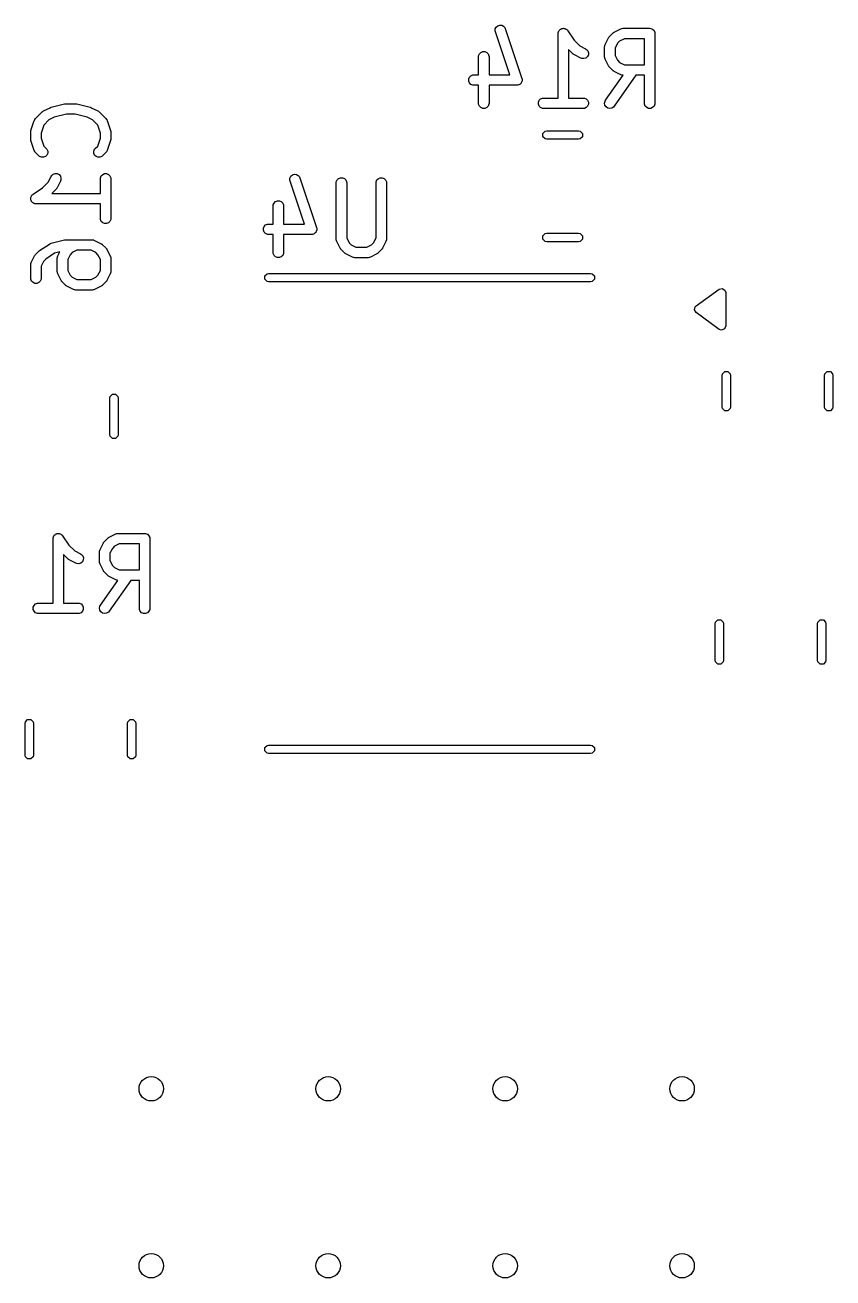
# Model space of a CAD drawing. Header units: inches. Extents: x -2.1 to 1.78, y 0.53 to 2.74.
# Drawn here: x -0.611 to -0.155, y 0.528 to 1.236 of the extents above; entities that cross this region are included whole.
import ezdxf

# ---------------------------------------------------------------- set-up
doc = ezdxf.new("R2010")
doc.units = ezdxf.units.IN
doc.header["$MEASUREMENT"] = 0
doc.layers.add('BLACK', color=250, linetype='CONTINUOUS')

msp = doc.modelspace()

# ---------------------------------------------------------------- linework, layer by layer
at = {"layer": 'BLACK', "linetype": 'CONTINUOUS'}
for p, q in [((-0.34563, 1.23281), (-0.34555, 1.23396)), ((-0.3455, 1.23225), (-0.34563, 1.23281)), ((-0.34555, 1.23396), (-0.34503, 1.23499)), ((-0.33742, 1.20801), (-0.3455, 1.23225)), ((-0.34503, 1.23499), (-0.34416, 1.23575)), ((-0.34416, 1.23575), (-0.34307, 1.23611)), ((-0.34307, 1.23611), (-0.34192, 1.23603)), ((-0.34192, 1.23603), (-0.34089, 1.23551)), ((-0.34089, 1.23551), (-0.34013, 1.23464)), ((-0.34013, 1.23464), (-0.3399, 1.23411)), ((-0.3399, 1.23411), (-0.33052, 1.20599)), ((-0.30998, 1.23188), (-0.30986, 1.23215)), ((-0.30986, 1.23215), (-0.30981, 1.23244)), ((-0.30981, 1.23244), (-0.30965, 1.23268)), ((-0.30965, 1.23268), (-0.30953, 1.23295)), ((-0.30953, 1.23295), (-0.30933, 1.23315)), ((-0.30933, 1.23315), (-0.30916, 1.2334)), ((-0.30916, 1.2334), (-0.30892, 1.23356)), ((-0.30892, 1.23356), (-0.30872, 1.23376)), ((-0.30872, 1.23376), (-0.30845, 1.23387)), ((-0.30845, 1.23387), (-0.30821, 1.23404)), ((-0.30821, 1.23404), (-0.30792, 1.23409)), ((-0.30792, 1.23409), (-0.30766, 1.2342)), ((-0.30766, 1.2342), (-0.30736, 1.2342)), ((-0.30736, 1.2342), (-0.30708, 1.23426)), ((-0.30708, 1.23426), (-0.30679, 1.2342)), ((-0.30679, 1.2342), (-0.3065, 1.2342)), ((-0.3065, 1.2342), (-0.30623, 1.23409)), ((-0.30623, 1.23409), (-0.30595, 1.23403)), ((-0.30595, 1.23403), (-0.30571, 1.23387)), ((-0.30571, 1.23387), (-0.30544, 1.23376)), ((-0.30544, 1.23376), (-0.30523, 1.23355)), ((-0.30523, 1.23355), (-0.30499, 1.23339)), ((-0.30499, 1.23339), (-0.30463, 1.23295)), ((-0.30463, 1.23295), (-0.30462, 1.23295)), ((-0.30462, 1.23295), (-0.30462, 1.23295)), ((-0.30462, 1.23295), (-0.30462, 1.23294)), ((-0.30462, 1.23294), (-0.30103, 1.22756)), ((-0.27865, 1.23192), (-0.2784, 1.23207)), ((-0.2784, 1.23207), (-0.27465, 1.23395)), ((-0.27465, 1.23395), (-0.27411, 1.23415)), ((-0.27411, 1.23415), (-0.27401, 1.23416)), ((-0.27401, 1.23416), (-0.27391, 1.2342)), ((-0.27391, 1.2342), (-0.27333, 1.23426)), ((-0.27333, 1.23426), (-0.25834, 1.23426)), ((-0.25834, 1.23426), (-0.25776, 1.2342)), ((-0.25776, 1.2342), (-0.25669, 1.23376)), ((-0.25669, 1.23376), (-0.25588, 1.23295)), ((-0.25588, 1.23295), (-0.25544, 1.23188)), ((-0.31003, 1.23131), (-0.30998, 1.23188)), ((-0.31003, 1.19489), (-0.31003, 1.23131)), ((-0.31003, 1.23131), (-0.31003, 1.23131)), ((-0.31003, 1.23131), (-0.31003, 1.23131)), ((-0.31003, 1.23131), (-0.31003, 1.23131)), ((-0.30103, 1.22756), (-0.29783, 1.22436)), ((-0.28368, 1.22459), (-0.28347, 1.22513)), ((-0.28347, 1.22513), (-0.2816, 1.22888)), ((-0.2816, 1.22888), (-0.28144, 1.22913)), ((-0.28144, 1.22913), (-0.28141, 1.2292)), ((-0.28141, 1.2292), (-0.28135, 1.22928)), ((-0.28135, 1.22928), (-0.28129, 1.22937)), ((-0.28129, 1.22937), (-0.28123, 1.22942)), ((-0.28123, 1.22942), (-0.28105, 1.22964)), ((-0.28105, 1.22964), (-0.27917, 1.23152)), ((-0.27917, 1.23152), (-0.27894, 1.23171)), ((-0.27894, 1.23171), (-0.27889, 1.23176)), ((-0.27889, 1.23176), (-0.2788, 1.23182)), ((-0.2788, 1.23182), (-0.27872, 1.23189)), ((-0.27872, 1.23189), (-0.27865, 1.23192)), ((-0.27653, 1.22581), (-0.27788, 1.22311)), ((-0.27533, 1.227), (-0.27653, 1.22581)), ((-0.27264, 1.22835), (-0.27533, 1.227)), ((-0.26129, 1.22835), (-0.27264, 1.22835)), ((-0.26129, 1.21364), (-0.26129, 1.22835)), ((-0.25544, 1.23188), (-0.25538, 1.23131)), ((-0.25538, 1.23131), (-0.25538, 1.19194)), ((-0.35503, 1.21818), (-0.35497, 1.21876)), ((-0.35503, 1.20801), (-0.35503, 1.21818)), ((-0.35497, 1.21876), (-0.35453, 1.21982)), ((-0.35453, 1.21982), (-0.35371, 1.22064)), ((-0.35371, 1.22064), (-0.35265, 1.22108)), ((-0.35265, 1.22108), (-0.3515, 1.22108)), ((-0.3515, 1.22108), (-0.35043, 1.22064)), ((-0.35043, 1.22064), (-0.34962, 1.21982)), ((-0.34962, 1.21982), (-0.34918, 1.21876)), ((-0.34918, 1.21876), (-0.34912, 1.21818)), ((-0.34912, 1.21818), (-0.34912, 1.20801)), ((-0.30167, 1.21984), (-0.30413, 1.2223)), ((-0.30413, 1.2223), (-0.30413, 1.19489)), ((-0.30144, 1.21966), (-0.30167, 1.21984)), ((-0.30139, 1.2196), (-0.30144, 1.21966)), ((-0.3013, 1.21954), (-0.30139, 1.2196)), ((-0.30122, 1.21948), (-0.3013, 1.21954)), ((-0.30115, 1.21945), (-0.30122, 1.21948)), ((-0.3009, 1.21929), (-0.30115, 1.21945)), ((-0.29715, 1.21742), (-0.3009, 1.21929)), ((-0.29783, 1.22436), (-0.29451, 1.2227)), ((-0.29451, 1.2227), (-0.29402, 1.22239)), ((-0.2935, 1.21825), (-0.29437, 1.21749)), ((-0.29402, 1.22239), (-0.29327, 1.22152)), ((-0.29298, 1.21928), (-0.2935, 1.21825)), ((-0.29327, 1.22152), (-0.2929, 1.22043)), ((-0.2929, 1.22043), (-0.29298, 1.21928)), ((-0.28379, 1.22381), (-0.28373, 1.22438)), ((-0.28379, 1.21818), (-0.28379, 1.22381)), ((-0.28373, 1.21761), (-0.28379, 1.21818)), ((-0.28373, 1.22438), (-0.28369, 1.22448)), ((-0.28369, 1.22448), (-0.28368, 1.22459)), ((-0.27788, 1.22311), (-0.27788, 1.21888)), ((-0.27788, 1.21888), (-0.27653, 1.21618)), ((-0.29661, 1.21721), (-0.29715, 1.21742)), ((-0.29546, 1.21713), (-0.29661, 1.21721)), ((-0.29437, 1.21749), (-0.29546, 1.21713)), ((-0.28369, 1.21751), (-0.28373, 1.21761)), ((-0.28368, 1.2174), (-0.28369, 1.21751)), ((-0.28347, 1.21686), (-0.28368, 1.2174)), ((-0.2816, 1.21311), (-0.28347, 1.21686)), ((-0.28144, 1.21286), (-0.2816, 1.21311)), ((-0.28141, 1.21279), (-0.28144, 1.21286)), ((-0.28135, 1.21271), (-0.28141, 1.21279)), ((-0.28129, 1.21262), (-0.28135, 1.21271)), ((-0.28123, 1.21257), (-0.28129, 1.21262)), ((-0.28105, 1.21235), (-0.28123, 1.21257)), ((-0.27917, 1.21047), (-0.28105, 1.21235)), ((-0.27653, 1.21618), (-0.27533, 1.21499)), ((-0.27533, 1.21499), (-0.27264, 1.21364)), ((-0.27264, 1.21364), (-0.26129, 1.21364)), ((-0.36059, 1.20564), (-0.36015, 1.2067)), ((-0.36059, 1.20448), (-0.36059, 1.20564)), ((-0.36015, 1.20342), (-0.36059, 1.20448)), ((-0.36015, 1.2067), (-0.35934, 1.20751)), ((-0.35934, 1.20751), (-0.35827, 1.20796)), ((-0.35827, 1.20796), (-0.3577, 1.20801)), ((-0.3577, 1.20801), (-0.35503, 1.20801)), ((-0.34912, 1.20801), (-0.33742, 1.20801)), ((-0.33069, 1.20386), (-0.33087, 1.20342)), ((-0.33048, 1.20428), (-0.33069, 1.20386)), ((-0.33052, 1.20599), (-0.33046, 1.20571)), ((-0.33047, 1.20439), (-0.33048, 1.20428)), ((-0.33043, 1.20448), (-0.33047, 1.20439)), ((-0.33046, 1.20571), (-0.33043, 1.20564)), ((-0.33043, 1.20564), (-0.33043, 1.20558)), ((-0.33043, 1.20558), (-0.3304, 1.20543)), ((-0.3304, 1.20543), (-0.33043, 1.20496)), ((-0.33043, 1.20496), (-0.33043, 1.20448)), ((-0.28325, 1.19363), (-0.27338, 1.20774)), ((-0.27894, 1.21029), (-0.27917, 1.21047)), ((-0.27889, 1.21023), (-0.27894, 1.21029)), ((-0.2788, 1.21017), (-0.27889, 1.21023)), ((-0.27872, 1.2101), (-0.2788, 1.21017)), ((-0.27865, 1.21007), (-0.27872, 1.2101)), ((-0.2784, 1.20992), (-0.27865, 1.21007)), ((-0.26617, 1.20773), (-0.27841, 1.19024)), ((-0.27465, 1.20804), (-0.2784, 1.20992)), ((-0.27411, 1.20784), (-0.27465, 1.20804)), ((-0.27401, 1.20783), (-0.27411, 1.20784)), ((-0.27391, 1.20779), (-0.27401, 1.20783)), ((-0.27338, 1.20774), (-0.27391, 1.20779)), ((-0.26129, 1.20773), (-0.26617, 1.20773)), ((-0.26129, 1.19194), (-0.26129, 1.20773)), ((-0.35934, 1.2026), (-0.36015, 1.20342)), ((-0.35827, 1.20216), (-0.35934, 1.2026)), ((-0.3577, 1.20211), (-0.35827, 1.20216)), ((-0.35503, 1.20211), (-0.3577, 1.20211)), ((-0.35503, 1.19194), (-0.35503, 1.20211)), ((-0.33333, 1.20211), (-0.34912, 1.20211)), ((-0.34912, 1.20211), (-0.34912, 1.19194)), ((-0.33303, 1.20214), (-0.33333, 1.20211)), ((-0.33296, 1.20213), (-0.33303, 1.20214)), ((-0.3329, 1.20215), (-0.33296, 1.20213)), ((-0.33275, 1.20216), (-0.3329, 1.20215)), ((-0.33231, 1.20234), (-0.33275, 1.20216)), ((-0.33186, 1.20249), (-0.33231, 1.20234)), ((-0.33178, 1.20256), (-0.33186, 1.20249)), ((-0.33169, 1.2026), (-0.33178, 1.20256)), ((-0.33135, 1.20294), (-0.33169, 1.2026)), ((-0.33099, 1.20325), (-0.33135, 1.20294)), ((-0.33095, 1.20334), (-0.33099, 1.20325)), ((-0.33087, 1.20342), (-0.33095, 1.20334)), ((-0.59707, 1.18944), (-0.59705, 1.18945)), ((-0.59705, 1.18945), (-0.59681, 1.18954)), ((-0.59681, 1.18954), (-0.59657, 1.18963)), ((-0.59657, 1.18963), (-0.59655, 1.18963)), ((-0.59655, 1.18963), (-0.59651, 1.18965)), ((-0.59651, 1.18965), (-0.58901, 1.19152)), ((-0.58901, 1.19152), (-0.58891, 1.19154)), ((-0.58891, 1.19154), (-0.58887, 1.19155)), ((-0.58887, 1.19155), (-0.58865, 1.19158)), ((-0.58865, 1.19158), (-0.58844, 1.19161)), ((-0.58844, 1.19161), (-0.58839, 1.1916)), ((-0.58839, 1.1916), (-0.58829, 1.19161)), ((-0.58829, 1.19161), (-0.58267, 1.19161)), ((-0.58267, 1.19161), (-0.58257, 1.1916)), ((-0.58257, 1.1916), (-0.58252, 1.19161)), ((-0.58252, 1.19161), (-0.58231, 1.19158)), ((-0.58231, 1.19158), (-0.58209, 1.19155)), ((-0.58209, 1.19155), (-0.58205, 1.19154)), ((-0.58205, 1.19154), (-0.58195, 1.19152)), ((-0.58195, 1.19152), (-0.57445, 1.18965)), ((-0.57445, 1.18965), (-0.57441, 1.18963)), ((-0.57441, 1.18963), (-0.57439, 1.18963)), ((-0.57439, 1.18963), (-0.57415, 1.18954)), ((-0.57415, 1.18954), (-0.57391, 1.18945)), ((-0.57391, 1.18945), (-0.57389, 1.18944)), ((-0.35497, 1.19136), (-0.35503, 1.19194)), ((-0.35453, 1.1903), (-0.35497, 1.19136)), ((-0.35371, 1.18948), (-0.35453, 1.1903)), ((-0.35265, 1.18904), (-0.35371, 1.18948)), ((-0.35043, 1.18948), (-0.3515, 1.18904)), ((-0.34962, 1.1903), (-0.35043, 1.18948)), ((-0.34918, 1.19136), (-0.34962, 1.1903)), ((-0.34912, 1.19194), (-0.34918, 1.19136)), ((-0.32122, 1.19251), (-0.32078, 1.19358)), ((-0.32122, 1.19136), (-0.32122, 1.19251)), ((-0.32078, 1.1903), (-0.32122, 1.19136)), ((-0.32078, 1.19358), (-0.31997, 1.19439)), ((-0.31997, 1.18948), (-0.32078, 1.1903)), ((-0.31997, 1.19439), (-0.3189, 1.19483)), ((-0.3189, 1.18904), (-0.31997, 1.18948)), ((-0.3189, 1.19483), (-0.31833, 1.19489)), ((-0.31833, 1.19489), (-0.31003, 1.19489)), ((-0.30413, 1.19489), (-0.29583, 1.19489)), ((-0.29583, 1.19489), (-0.29525, 1.19483)), ((-0.29525, 1.19483), (-0.29419, 1.19439)), ((-0.29419, 1.18948), (-0.29525, 1.18904)), ((-0.29419, 1.19439), (-0.29338, 1.19358)), ((-0.29338, 1.1903), (-0.29419, 1.18948)), ((-0.29338, 1.19358), (-0.29293, 1.19251)), ((-0.29293, 1.19136), (-0.29338, 1.1903)), ((-0.29293, 1.19251), (-0.29293, 1.19136)), ((-0.28378, 1.192), (-0.28354, 1.19313)), ((-0.28358, 1.19087), (-0.28378, 1.192)), ((-0.28297, 1.18989), (-0.28358, 1.19087)), ((-0.28354, 1.19313), (-0.28325, 1.19363)), ((-0.28202, 1.18923), (-0.28297, 1.18989)), ((-0.27879, 1.1898), (-0.27976, 1.18918)), ((-0.27841, 1.19024), (-0.27879, 1.1898)), ((-0.26123, 1.19136), (-0.26129, 1.19194)), ((-0.26079, 1.1903), (-0.26123, 1.19136)), ((-0.25998, 1.18948), (-0.26079, 1.1903)), ((-0.25891, 1.18904), (-0.25998, 1.18948)), ((-0.25669, 1.18948), (-0.25776, 1.18904)), ((-0.25588, 1.1903), (-0.25669, 1.18948)), ((-0.25544, 1.19136), (-0.25588, 1.1903)), ((-0.25538, 1.19194), (-0.25544, 1.19136)), ((-0.60609, 1.18209), (-0.60586, 1.18262)), ((-0.60586, 1.18262), (-0.60579, 1.1827)), ((-0.60579, 1.1827), (-0.60574, 1.1828)), ((-0.60574, 1.1828), (-0.60538, 1.18325)), ((-0.60538, 1.18325), (-0.60163, 1.187)), ((-0.60163, 1.187), (-0.6014, 1.18718)), ((-0.6014, 1.18718), (-0.60135, 1.18724)), ((-0.60135, 1.18724), (-0.60126, 1.1873)), ((-0.60126, 1.1873), (-0.60118, 1.18736)), ((-0.60118, 1.18736), (-0.60111, 1.18739)), ((-0.60111, 1.18739), (-0.60086, 1.18755)), ((-0.60086, 1.18755), (-0.59711, 1.18942)), ((-0.59779, 1.18248), (-0.60071, 1.17956)), ((-0.59476, 1.184), (-0.59779, 1.18248)), ((-0.59711, 1.18942), (-0.59707, 1.18944)), ((-0.58793, 1.1857), (-0.59476, 1.184)), ((-0.58303, 1.1857), (-0.58793, 1.1857)), ((-0.5762, 1.184), (-0.58303, 1.1857)), ((-0.57317, 1.18248), (-0.5762, 1.184)), ((-0.57389, 1.18944), (-0.57385, 1.18942)), ((-0.57385, 1.18942), (-0.5701, 1.18755)), ((-0.57025, 1.17956), (-0.57317, 1.18248)), ((-0.5701, 1.18755), (-0.56985, 1.18739)), ((-0.56985, 1.18739), (-0.56978, 1.18736)), ((-0.56978, 1.18736), (-0.5697, 1.1873)), ((-0.5697, 1.1873), (-0.56961, 1.18724)), ((-0.56961, 1.18724), (-0.56956, 1.18718)), ((-0.56956, 1.18718), (-0.56933, 1.187)), ((-0.56933, 1.187), (-0.56558, 1.18325)), ((-0.56558, 1.18325), (-0.56521, 1.1828)), ((-0.56521, 1.1828), (-0.56517, 1.1827)), ((-0.56517, 1.1827), (-0.5651, 1.18262)), ((-0.5651, 1.18262), (-0.56487, 1.18209)), ((-0.3515, 1.18904), (-0.35265, 1.18904)), ((-0.31833, 1.18898), (-0.3189, 1.18904)), ((-0.29583, 1.18898), (-0.31833, 1.18898)), ((-0.29525, 1.18904), (-0.29583, 1.18898)), ((-0.2809, 1.18898), (-0.28202, 1.18923)), ((-0.27976, 1.18918), (-0.2809, 1.18898)), ((-0.25776, 1.18904), (-0.25891, 1.18904)), ((-0.60812, 1.17553), (-0.60809, 1.17583)), ((-0.60812, 1.17178), (-0.60812, 1.17553)), ((-0.60809, 1.1759), (-0.60807, 1.17601)), ((-0.60809, 1.17583), (-0.60809, 1.1759)), ((-0.60807, 1.17601), (-0.60806, 1.17611)), ((-0.60806, 1.17611), (-0.60803, 1.17618)), ((-0.60803, 1.17618), (-0.60797, 1.17647)), ((-0.60797, 1.17647), (-0.60609, 1.18209)), ((-0.60071, 1.17956), (-0.60221, 1.17506)), ((-0.56875, 1.17506), (-0.57025, 1.17956)), ((-0.56487, 1.18209), (-0.56299, 1.17647)), ((-0.56299, 1.17647), (-0.56293, 1.17618)), ((-0.56293, 1.17618), (-0.5629, 1.17611)), ((-0.5629, 1.17611), (-0.56289, 1.17601)), ((-0.56289, 1.17601), (-0.56286, 1.1759)), ((-0.56286, 1.1759), (-0.56287, 1.17583)), ((-0.56287, 1.17583), (-0.56284, 1.17553)), ((-0.56284, 1.17553), (-0.56284, 1.17178)), ((-0.31862, 1.17484), (-0.31734, 1.17612)), ((-0.31734, 1.17612), (-0.31644, 1.1763)), ((-0.31644, 1.1763), (-0.29856, 1.1763)), ((-0.29856, 1.1763), (-0.29766, 1.17612)), ((-0.29766, 1.17612), (-0.29638, 1.17484)), ((-0.60809, 1.17149), (-0.60812, 1.17178)), ((-0.60809, 1.17142), (-0.60809, 1.17149)), ((-0.60807, 1.17131), (-0.60809, 1.17142)), ((-0.60806, 1.17121), (-0.60807, 1.17131)), ((-0.60803, 1.17114), (-0.60806, 1.17121)), ((-0.60797, 1.17085), (-0.60803, 1.17114)), ((-0.60609, 1.16523), (-0.60797, 1.17085)), ((-0.60221, 1.17506), (-0.60221, 1.17226)), ((-0.60221, 1.17226), (-0.60071, 1.16776)), ((-0.57025, 1.16776), (-0.56875, 1.17226)), ((-0.56875, 1.17226), (-0.56875, 1.17506)), ((-0.56299, 1.17085), (-0.56487, 1.16523)), ((-0.56293, 1.17114), (-0.56299, 1.17085)), ((-0.5629, 1.17121), (-0.56293, 1.17114)), ((-0.56289, 1.17131), (-0.5629, 1.17121)), ((-0.56286, 1.17142), (-0.56289, 1.17131)), ((-0.56284, 1.17178), (-0.56287, 1.17149)), ((-0.56287, 1.17149), (-0.56286, 1.17142)), ((-0.31862, 1.17303), (-0.31862, 1.17484)), ((-0.31734, 1.17175), (-0.31862, 1.17303)), ((-0.31644, 1.17157), (-0.31734, 1.17175)), ((-0.29856, 1.17157), (-0.31644, 1.17157)), ((-0.29766, 1.17175), (-0.29856, 1.17157)), ((-0.29638, 1.17303), (-0.29766, 1.17175)), ((-0.29638, 1.17484), (-0.29638, 1.17303)), ((-0.60586, 1.1647), (-0.60609, 1.16523)), ((-0.60579, 1.16462), (-0.60586, 1.1647)), ((-0.60574, 1.16452), (-0.60579, 1.16462)), ((-0.60538, 1.16407), (-0.60574, 1.16452)), ((-0.6035, 1.1622), (-0.60538, 1.16407)), ((-0.60306, 1.16183), (-0.6035, 1.1622)), ((-0.60199, 1.16139), (-0.60306, 1.16183)), ((-0.60084, 1.16139), (-0.60199, 1.16139)), ((-0.59977, 1.16183), (-0.60084, 1.16139)), ((-0.60071, 1.16776), (-0.59933, 1.16637)), ((-0.59896, 1.16265), (-0.59977, 1.16183)), ((-0.59933, 1.16637), (-0.59896, 1.16593)), ((-0.59896, 1.16593), (-0.59852, 1.16486)), ((-0.59852, 1.16371), (-0.59896, 1.16265)), ((-0.59852, 1.16486), (-0.59852, 1.16371)), ((-0.57244, 1.16486), (-0.572, 1.16593)), ((-0.57244, 1.16371), (-0.57244, 1.16486)), ((-0.572, 1.16265), (-0.57244, 1.16371)), ((-0.572, 1.16593), (-0.57163, 1.16637)), ((-0.57118, 1.16183), (-0.572, 1.16265)), ((-0.57163, 1.16637), (-0.57025, 1.16776)), ((-0.57012, 1.16139), (-0.57118, 1.16183)), ((-0.56897, 1.16139), (-0.57012, 1.16139)), ((-0.5679, 1.16183), (-0.56897, 1.16139)), ((-0.56746, 1.1622), (-0.5679, 1.16183)), ((-0.56558, 1.16407), (-0.56746, 1.1622)), ((-0.56521, 1.16452), (-0.56558, 1.16407)), ((-0.56517, 1.16462), (-0.56521, 1.16452)), ((-0.5651, 1.1647), (-0.56517, 1.16462)), ((-0.56487, 1.16523), (-0.5651, 1.1647)), ((-0.60142, 1.14408), (-0.59822, 1.14729)), ((-0.59822, 1.14729), (-0.59656, 1.15061)), ((-0.59656, 1.15061), (-0.59625, 1.1511)), ((-0.59625, 1.1511), (-0.59538, 1.15185)), ((-0.59538, 1.15185), (-0.59429, 1.15222)), ((-0.59429, 1.15222), (-0.59314, 1.15214)), ((-0.59127, 1.14797), (-0.59315, 1.14422)), ((-0.59314, 1.15214), (-0.59211, 1.15162)), ((-0.59211, 1.15162), (-0.59135, 1.15075)), ((-0.59135, 1.15075), (-0.59099, 1.14966)), ((-0.59107, 1.14851), (-0.59127, 1.14797)), ((-0.59099, 1.14966), (-0.59107, 1.14851)), ((-0.56875, 1.14929), (-0.56869, 1.14986)), ((-0.56875, 1.14099), (-0.56875, 1.14929)), ((-0.56869, 1.14986), (-0.56825, 1.15093)), ((-0.56825, 1.15093), (-0.56744, 1.15174)), ((-0.56744, 1.15174), (-0.56637, 1.15218)), ((-0.56637, 1.15218), (-0.56522, 1.15218)), ((-0.56522, 1.15218), (-0.56415, 1.15174)), ((-0.56415, 1.15174), (-0.56334, 1.15093)), ((-0.56334, 1.15093), (-0.5629, 1.14986)), ((-0.5629, 1.14986), (-0.56284, 1.14929)), ((-0.56284, 1.14929), (-0.56284, 1.12679)), ((-0.46168, 1.14848), (-0.4616, 1.14963)), ((-0.46155, 1.14792), (-0.46168, 1.14848)), ((-0.4616, 1.14963), (-0.46108, 1.15066)), ((-0.45347, 1.12368), (-0.46155, 1.14792)), ((-0.46108, 1.15066), (-0.46021, 1.15142)), ((-0.46021, 1.15142), (-0.45912, 1.15178)), ((-0.45912, 1.15178), (-0.45797, 1.1517)), ((-0.45797, 1.1517), (-0.45694, 1.15118)), ((-0.45694, 1.15118), (-0.45618, 1.15031)), ((-0.45618, 1.15031), (-0.45595, 1.14978)), ((-0.45595, 1.14978), (-0.44657, 1.12166)), ((-0.43545, 1.14698), (-0.4354, 1.14755)), ((-0.43545, 1.1151), (-0.43545, 1.14698)), ((-0.4354, 1.14755), (-0.43496, 1.14862)), ((-0.43496, 1.14862), (-0.43414, 1.14943)), ((-0.43414, 1.14943), (-0.43308, 1.14987)), ((-0.43308, 1.14987), (-0.43192, 1.14987)), ((-0.43192, 1.14987), (-0.43086, 1.14943)), ((-0.43086, 1.14943), (-0.43005, 1.14862)), ((-0.43005, 1.14862), (-0.4296, 1.14755)), ((-0.4296, 1.14755), (-0.42955, 1.14698)), ((-0.42955, 1.14698), (-0.42955, 1.1158)), ((-0.41296, 1.14698), (-0.4129, 1.14755)), ((-0.41296, 1.1158), (-0.41296, 1.14698)), ((-0.4129, 1.14755), (-0.41246, 1.14862)), ((-0.41246, 1.14862), (-0.41164, 1.14943)), ((-0.41164, 1.14943), (-0.41058, 1.14987)), ((-0.41058, 1.14987), (-0.40943, 1.14987)), ((-0.40943, 1.14987), (-0.40836, 1.14943)), ((-0.40836, 1.14943), (-0.40755, 1.14862)), ((-0.40755, 1.14862), (-0.40711, 1.14755)), ((-0.40711, 1.14755), (-0.40705, 1.14698)), ((-0.40705, 1.14698), (-0.40705, 1.1151)), ((-0.60762, 1.13968), (-0.60741, 1.13989)), ((-0.60741, 1.13989), (-0.60725, 1.14013)), ((-0.60725, 1.14013), (-0.60681, 1.14049)), ((-0.60681, 1.14049), (-0.60681, 1.14049)), ((-0.60681, 1.14049), (-0.6068, 1.14049)), ((-0.6068, 1.1405), (-0.60142, 1.14408)), ((-0.6068, 1.14049), (-0.6068, 1.1405)), ((-0.5937, 1.14345), (-0.59616, 1.14099)), ((-0.59616, 1.14099), (-0.56875, 1.14099)), ((-0.59352, 1.14368), (-0.5937, 1.14345)), ((-0.59346, 1.14373), (-0.59352, 1.14368)), ((-0.5934, 1.14382), (-0.59346, 1.14373)), ((-0.59334, 1.1439), (-0.5934, 1.14382)), ((-0.59331, 1.14397), (-0.59334, 1.1439)), ((-0.59315, 1.14422), (-0.59331, 1.14397)), ((-0.60812, 1.13804), (-0.60806, 1.13833)), ((-0.60806, 1.13776), (-0.60812, 1.13804)), ((-0.60806, 1.13862), (-0.60795, 1.13889)), ((-0.60806, 1.13833), (-0.60806, 1.13862)), ((-0.60806, 1.13746), (-0.60806, 1.13776)), ((-0.60795, 1.1372), (-0.60806, 1.13746)), ((-0.60795, 1.13889), (-0.60789, 1.13917)), ((-0.60789, 1.13691), (-0.60795, 1.1372)), ((-0.60789, 1.13917), (-0.60773, 1.13941)), ((-0.60773, 1.13667), (-0.60789, 1.13691)), ((-0.60773, 1.13941), (-0.60762, 1.13968)), ((-0.60762, 1.1364), (-0.60773, 1.13667)), ((-0.60742, 1.13619), (-0.60762, 1.1364)), ((-0.60725, 1.13595), (-0.60742, 1.13619)), ((-0.60701, 1.13579), (-0.60725, 1.13595)), ((-0.60681, 1.13558), (-0.60701, 1.13579)), ((-0.60654, 1.13547), (-0.60681, 1.13558)), ((-0.6063, 1.13531), (-0.60654, 1.13547)), ((-0.60601, 1.13525), (-0.6063, 1.13531)), ((-0.60574, 1.13514), (-0.60601, 1.13525)), ((-0.60517, 1.13509), (-0.60574, 1.13514)), ((-0.60516, 1.13509), (-0.60517, 1.13509)), ((-0.60517, 1.13509), (-0.60517, 1.13509)), ((-0.60517, 1.13509), (-0.60517, 1.13509)), ((-0.56875, 1.13509), (-0.60516, 1.13509)), ((-0.56875, 1.12679), (-0.56875, 1.13509)), ((-0.47107, 1.13385), (-0.47102, 1.13443)), ((-0.47107, 1.12368), (-0.47107, 1.13385)), ((-0.47102, 1.13443), (-0.47058, 1.13549)), ((-0.47058, 1.13549), (-0.46976, 1.13631)), ((-0.46976, 1.13631), (-0.4687, 1.13675)), ((-0.4687, 1.13675), (-0.46755, 1.13675)), ((-0.46755, 1.13675), (-0.46648, 1.13631)), ((-0.46648, 1.13631), (-0.46567, 1.13549)), ((-0.46567, 1.13549), (-0.46523, 1.13443)), ((-0.46523, 1.13443), (-0.46517, 1.13385)), ((-0.46517, 1.13385), (-0.46517, 1.12368)), ((-0.56869, 1.12621), (-0.56875, 1.12679)), ((-0.56825, 1.12515), (-0.56869, 1.12621)), ((-0.5629, 1.12621), (-0.56334, 1.12515)), ((-0.56284, 1.12679), (-0.5629, 1.12621)), ((-0.56744, 1.12434), (-0.56825, 1.12515)), ((-0.56637, 1.12389), (-0.56744, 1.12434)), ((-0.56522, 1.12389), (-0.56637, 1.12389)), ((-0.56415, 1.12434), (-0.56522, 1.12389)), ((-0.56334, 1.12515), (-0.56415, 1.12434)), ((-0.47664, 1.1213), (-0.4762, 1.12237)), ((-0.47664, 1.12015), (-0.47664, 1.1213)), ((-0.4762, 1.11909), (-0.47664, 1.12015)), ((-0.4762, 1.12237), (-0.47539, 1.12318)), ((-0.47539, 1.11827), (-0.4762, 1.11909)), ((-0.47539, 1.12318), (-0.47432, 1.12362)), ((-0.47432, 1.12362), (-0.47375, 1.12368)), ((-0.47375, 1.12368), (-0.47107, 1.12368)), ((-0.46517, 1.12368), (-0.45347, 1.12368)), ((-0.44704, 1.11892), (-0.4474, 1.11861)), ((-0.44699, 1.11901), (-0.44704, 1.11892)), ((-0.44692, 1.11909), (-0.44699, 1.11901)), ((-0.44674, 1.11953), (-0.44692, 1.11909)), ((-0.44653, 1.11995), (-0.44674, 1.11953)), ((-0.44657, 1.12166), (-0.44651, 1.12138)), ((-0.44652, 1.12005), (-0.44653, 1.11995)), ((-0.44648, 1.12015), (-0.44652, 1.12005)), ((-0.44651, 1.12138), (-0.44648, 1.1213)), ((-0.44648, 1.1213), (-0.44648, 1.12125)), ((-0.44648, 1.12125), (-0.44644, 1.1211)), ((-0.44644, 1.1211), (-0.44648, 1.12063)), ((-0.44648, 1.12063), (-0.44648, 1.12015)), ((-0.60305, 1.10862), (-0.59743, 1.11237)), ((-0.59743, 1.11237), (-0.59711, 1.11254)), ((-0.59711, 1.11254), (-0.59705, 1.11259)), ((-0.59705, 1.11259), (-0.59698, 1.11261)), ((-0.59698, 1.11261), (-0.59692, 1.11265)), ((-0.59692, 1.11265), (-0.59685, 1.11266)), ((-0.59685, 1.11266), (-0.59651, 1.11278)), ((-0.59651, 1.11278), (-0.58901, 1.11466)), ((-0.58901, 1.11466), (-0.58891, 1.11467)), ((-0.58891, 1.11467), (-0.58887, 1.11469)), ((-0.58887, 1.11469), (-0.58865, 1.11471)), ((-0.58865, 1.11471), (-0.58844, 1.11474)), ((-0.58844, 1.11474), (-0.58839, 1.11474)), ((-0.58839, 1.11474), (-0.58829, 1.11475)), ((-0.58829, 1.11475), (-0.57329, 1.11475)), ((-0.57329, 1.11475), (-0.57272, 1.11469)), ((-0.57272, 1.11469), (-0.57262, 1.11465)), ((-0.57262, 1.11465), (-0.57251, 1.11464)), ((-0.57251, 1.11464), (-0.57197, 1.11443)), ((-0.57197, 1.11443), (-0.56822, 1.11256)), ((-0.56822, 1.11256), (-0.56798, 1.1124)), ((-0.56798, 1.1124), (-0.5679, 1.11237)), ((-0.5679, 1.11237), (-0.56782, 1.11231)), ((-0.56782, 1.11231), (-0.56773, 1.11225)), ((-0.56773, 1.11225), (-0.56768, 1.11219)), ((-0.56768, 1.11219), (-0.56746, 1.11201)), ((-0.56746, 1.11201), (-0.56558, 1.11013)), ((-0.47432, 1.11783), (-0.47539, 1.11827)), ((-0.47375, 1.11778), (-0.47432, 1.11783)), ((-0.47107, 1.11778), (-0.47375, 1.11778)), ((-0.47107, 1.10761), (-0.47107, 1.11778)), ((-0.44937, 1.11778), (-0.46517, 1.11778)), ((-0.46517, 1.11778), (-0.46517, 1.10761)), ((-0.44908, 1.1178), (-0.44937, 1.11778)), ((-0.449, 1.1178), (-0.44908, 1.1178)), ((-0.44895, 1.11782), (-0.449, 1.1178)), ((-0.4488, 1.11783), (-0.44895, 1.11782)), ((-0.44836, 1.11801), (-0.4488, 1.11783)), ((-0.44791, 1.11816), (-0.44836, 1.11801)), ((-0.44783, 1.11823), (-0.44791, 1.11816)), ((-0.44773, 1.11827), (-0.44783, 1.11823)), ((-0.4474, 1.11861), (-0.44773, 1.11827)), ((-0.4354, 1.11453), (-0.43545, 1.1151)), ((-0.43536, 1.11443), (-0.4354, 1.11453)), ((-0.43535, 1.11432), (-0.43536, 1.11443)), ((-0.43514, 1.11378), (-0.43535, 1.11432)), ((-0.43327, 1.11003), (-0.43514, 1.11378)), ((-0.42955, 1.1158), (-0.4282, 1.1131)), ((-0.4282, 1.1131), (-0.427, 1.11191)), ((-0.427, 1.11191), (-0.4243, 1.11056)), ((-0.4182, 1.11056), (-0.4155, 1.11191)), ((-0.4155, 1.11191), (-0.41431, 1.1131)), ((-0.41431, 1.1131), (-0.41296, 1.1158)), ((-0.40736, 1.11378), (-0.40924, 1.11003)), ((-0.40716, 1.11432), (-0.40736, 1.11378)), ((-0.40715, 1.11443), (-0.40716, 1.11432)), ((-0.40711, 1.11453), (-0.40715, 1.11443)), ((-0.40705, 1.1151), (-0.40711, 1.11453)), ((-0.31862, 1.11697), (-0.31734, 1.11825)), ((-0.31862, 1.11516), (-0.31862, 1.11697)), ((-0.31734, 1.11388), (-0.31862, 1.11516)), ((-0.31734, 1.11825), (-0.31644, 1.11843)), ((-0.31644, 1.1137), (-0.31734, 1.11388)), ((-0.31644, 1.11843), (-0.29856, 1.11843)), ((-0.29856, 1.1137), (-0.31644, 1.1137)), ((-0.29856, 1.11843), (-0.29766, 1.11825)), ((-0.29766, 1.11388), (-0.29856, 1.1137)), ((-0.29766, 1.11825), (-0.29638, 1.11697)), ((-0.29638, 1.11516), (-0.29766, 1.11388)), ((-0.29638, 1.11697), (-0.29638, 1.11516)), ((-0.60781, 1.10186), (-0.60593, 1.10561)), ((-0.60593, 1.10561), (-0.60577, 1.10586)), ((-0.60577, 1.10586), (-0.60574, 1.10593)), ((-0.60574, 1.10593), (-0.60568, 1.10601)), ((-0.60568, 1.10601), (-0.60562, 1.1061)), ((-0.60562, 1.1061), (-0.60556, 1.10615)), ((-0.60556, 1.10615), (-0.60538, 1.10638)), ((-0.60538, 1.10638), (-0.6035, 1.10826)), ((-0.6035, 1.10826), (-0.60327, 1.10845)), ((-0.6035, 1.10826), (-0.6035, 1.10826)), ((-0.6035, 1.10826), (-0.6035, 1.10826)), ((-0.60327, 1.10845), (-0.60306, 1.10862)), ((-0.60306, 1.10862), (-0.60305, 1.10862)), ((-0.60305, 1.10862), (-0.60305, 1.10862)), ((-0.59458, 1.10718), (-0.59953, 1.10387)), ((-0.59166, 1.10791), (-0.59458, 1.10718)), ((-0.59312, 1.10429), (-0.59306, 1.10487)), ((-0.59306, 1.10487), (-0.59302, 1.10497)), ((-0.59302, 1.10497), (-0.59301, 1.10507)), ((-0.59301, 1.10507), (-0.59281, 1.10561)), ((-0.59281, 1.10561), (-0.59166, 1.10791)), ((-0.58586, 1.10629), (-0.58721, 1.1036)), ((-0.58467, 1.10749), (-0.58586, 1.10629)), ((-0.58197, 1.10884), (-0.58467, 1.10749)), ((-0.57399, 1.10884), (-0.58197, 1.10884)), ((-0.57129, 1.10749), (-0.57399, 1.10884)), ((-0.5701, 1.10629), (-0.57129, 1.10749)), ((-0.56875, 1.1036), (-0.5701, 1.10629)), ((-0.56558, 1.11013), (-0.5654, 1.1099)), ((-0.5654, 1.1099), (-0.56534, 1.10985)), ((-0.56534, 1.10985), (-0.56528, 1.10976)), ((-0.56528, 1.10976), (-0.56521, 1.10968)), ((-0.56521, 1.10968), (-0.56518, 1.10961)), ((-0.56518, 1.10961), (-0.56503, 1.10936)), ((-0.56503, 1.10936), (-0.56315, 1.10561)), ((-0.56315, 1.10561), (-0.56295, 1.10507)), ((-0.56295, 1.10507), (-0.56294, 1.10497)), ((-0.56294, 1.10497), (-0.5629, 1.10487)), ((-0.5629, 1.10487), (-0.56284, 1.10429)), ((-0.47102, 1.10703), (-0.47107, 1.10761)), ((-0.47058, 1.10597), (-0.47102, 1.10703)), ((-0.46976, 1.10515), (-0.47058, 1.10597)), ((-0.4687, 1.10471), (-0.46976, 1.10515)), ((-0.46755, 1.10471), (-0.4687, 1.10471)), ((-0.46648, 1.10515), (-0.46755, 1.10471)), ((-0.46567, 1.10597), (-0.46648, 1.10515)), ((-0.46523, 1.10703), (-0.46567, 1.10597)), ((-0.46517, 1.10761), (-0.46523, 1.10703)), ((-0.43311, 1.10979), (-0.43327, 1.11003)), ((-0.43308, 1.10971), (-0.43311, 1.10979)), ((-0.43301, 1.10963), (-0.43308, 1.10971)), ((-0.43296, 1.10954), (-0.43301, 1.10963)), ((-0.4329, 1.10949), (-0.43296, 1.10954)), ((-0.43271, 1.10927), (-0.4329, 1.10949)), ((-0.43084, 1.10739), (-0.43271, 1.10927)), ((-0.43061, 1.10721), (-0.43084, 1.10739)), ((-0.43056, 1.10715), (-0.43061, 1.10721)), ((-0.43047, 1.10709), (-0.43056, 1.10715)), ((-0.43039, 1.10703), (-0.43047, 1.10709)), ((-0.43032, 1.107), (-0.43039, 1.10703)), ((-0.43007, 1.10684), (-0.43032, 1.107)), ((-0.42632, 1.10496), (-0.43007, 1.10684)), ((-0.42578, 1.10476), (-0.42632, 1.10496)), ((-0.42568, 1.10475), (-0.42578, 1.10476)), ((-0.42558, 1.10471), (-0.42568, 1.10475)), ((-0.425, 1.10465), (-0.42558, 1.10471)), ((-0.4175, 1.10465), (-0.425, 1.10465)), ((-0.4243, 1.11056), (-0.4182, 1.11056)), ((-0.41693, 1.10471), (-0.4175, 1.10465)), ((-0.41683, 1.10475), (-0.41693, 1.10471)), ((-0.41672, 1.10476), (-0.41683, 1.10475)), ((-0.41618, 1.10496), (-0.41672, 1.10476)), ((-0.41243, 1.10684), (-0.41618, 1.10496)), ((-0.41218, 1.107), (-0.41243, 1.10684)), ((-0.41211, 1.10703), (-0.41218, 1.107)), ((-0.41203, 1.10709), (-0.41211, 1.10703)), ((-0.41194, 1.10715), (-0.41203, 1.10709)), ((-0.41189, 1.10721), (-0.41194, 1.10715)), ((-0.41167, 1.10739), (-0.41189, 1.10721)), ((-0.40979, 1.10927), (-0.41167, 1.10739)), ((-0.4096, 1.10949), (-0.40979, 1.10927)), ((-0.40955, 1.10954), (-0.4096, 1.10949)), ((-0.40949, 1.10963), (-0.40955, 1.10954)), ((-0.40942, 1.10971), (-0.40949, 1.10963)), ((-0.40939, 1.10979), (-0.40942, 1.10971)), ((-0.40924, 1.11003), (-0.40939, 1.10979)), ((-0.60812, 1.10054), (-0.60806, 1.10112)), ((-0.60812, 1.09304), (-0.60812, 1.10054)), ((-0.60806, 1.10112), (-0.60802, 1.10122)), ((-0.60802, 1.10122), (-0.60801, 1.10132)), ((-0.60801, 1.10132), (-0.60781, 1.10186)), ((-0.60086, 1.10254), (-0.60221, 1.09985)), ((-0.60221, 1.09985), (-0.60221, 1.09304)), ((-0.59953, 1.10387), (-0.60086, 1.10254)), ((-0.59312, 1.09679), (-0.59312, 1.10429)), ((-0.58721, 1.1036), (-0.58721, 1.09749)), ((-0.58721, 1.09749), (-0.58586, 1.09479)), ((-0.5701, 1.09479), (-0.56875, 1.09749)), ((-0.56875, 1.09749), (-0.56875, 1.1036)), ((-0.56284, 1.10429), (-0.56284, 1.09679)), ((-0.60806, 1.09247), (-0.60812, 1.09304)), ((-0.60762, 1.0914), (-0.60806, 1.09247)), ((-0.60681, 1.09059), (-0.60762, 1.0914)), ((-0.60574, 1.09015), (-0.60681, 1.09059)), ((-0.60352, 1.09059), (-0.60459, 1.09015)), ((-0.60271, 1.0914), (-0.60352, 1.09059)), ((-0.60227, 1.09247), (-0.60271, 1.0914)), ((-0.60221, 1.09304), (-0.60227, 1.09247)), ((-0.59306, 1.09622), (-0.59312, 1.09679)), ((-0.59302, 1.09612), (-0.59306, 1.09622)), ((-0.59301, 1.09601), (-0.59302, 1.09612)), ((-0.59281, 1.09547), (-0.59301, 1.09601)), ((-0.59093, 1.09172), (-0.59281, 1.09547)), ((-0.59078, 1.09148), (-0.59093, 1.09172)), ((-0.59075, 1.0914), (-0.59078, 1.09148)), ((-0.59068, 1.09132), (-0.59075, 1.0914)), ((-0.59062, 1.09123), (-0.59068, 1.09132)), ((-0.59057, 1.09118), (-0.59062, 1.09123)), ((-0.59038, 1.09096), (-0.59057, 1.09118)), ((-0.5885, 1.08908), (-0.59038, 1.09096)), ((-0.58586, 1.09479), (-0.58467, 1.0936)), ((-0.58467, 1.0936), (-0.58197, 1.09225)), ((-0.58197, 1.09225), (-0.57399, 1.09225)), ((-0.57399, 1.09225), (-0.57129, 1.0936)), ((-0.57129, 1.0936), (-0.5701, 1.09479)), ((-0.56558, 1.09096), (-0.56746, 1.08908)), ((-0.5654, 1.09118), (-0.56558, 1.09096)), ((-0.56534, 1.09123), (-0.5654, 1.09118)), ((-0.56528, 1.09132), (-0.56534, 1.09123)), ((-0.56521, 1.0914), (-0.56528, 1.09132)), ((-0.56518, 1.09148), (-0.56521, 1.0914)), ((-0.56503, 1.09172), (-0.56518, 1.09148)), ((-0.56315, 1.09547), (-0.56503, 1.09172)), ((-0.56295, 1.09601), (-0.56315, 1.09547)), ((-0.56294, 1.09612), (-0.56295, 1.09601)), ((-0.5629, 1.09622), (-0.56294, 1.09612)), ((-0.56284, 1.09679), (-0.5629, 1.09622)), ((-0.47582, 1.09433), (-0.47455, 1.09561)), ((-0.47582, 1.09252), (-0.47582, 1.09433)), ((-0.47455, 1.09124), (-0.47582, 1.09252)), ((-0.47455, 1.09561), (-0.47364, 1.09579)), ((-0.47364, 1.09106), (-0.47455, 1.09124)), ((-0.47364, 1.09579), (-0.29175, 1.09579)), ((-0.29175, 1.09106), (-0.47364, 1.09106)), ((-0.29175, 1.09579), (-0.29085, 1.09561)), ((-0.29085, 1.09124), (-0.29175, 1.09106)), ((-0.29085, 1.09561), (-0.28957, 1.09433)), ((-0.28957, 1.09252), (-0.29085, 1.09124)), ((-0.28957, 1.09433), (-0.28957, 1.09252)), ((-0.60459, 1.09015), (-0.60574, 1.09015)), ((-0.58828, 1.0889), (-0.5885, 1.08908)), ((-0.58823, 1.08884), (-0.58828, 1.0889)), ((-0.58814, 1.08878), (-0.58823, 1.08884)), ((-0.58806, 1.08871), (-0.58814, 1.08878)), ((-0.58799, 1.08868), (-0.58806, 1.08871)), ((-0.58774, 1.08853), (-0.58799, 1.08868)), ((-0.58399, 1.08665), (-0.58774, 1.08853)), ((-0.58345, 1.08645), (-0.58399, 1.08665)), ((-0.58334, 1.08644), (-0.58345, 1.08645)), ((-0.58324, 1.0864), (-0.58334, 1.08644)), ((-0.58267, 1.08634), (-0.58324, 1.0864)), ((-0.57329, 1.08634), (-0.58267, 1.08634)), ((-0.57272, 1.0864), (-0.57329, 1.08634)), ((-0.57262, 1.08644), (-0.57272, 1.0864)), ((-0.57251, 1.08645), (-0.57262, 1.08644)), ((-0.57197, 1.08665), (-0.57251, 1.08645)), ((-0.56822, 1.08853), (-0.57197, 1.08665)), ((-0.56798, 1.08868), (-0.56822, 1.08853)), ((-0.5679, 1.08871), (-0.56798, 1.08868)), ((-0.56782, 1.08878), (-0.5679, 1.08871)), ((-0.56773, 1.08884), (-0.56782, 1.08878)), ((-0.56768, 1.0889), (-0.56773, 1.08884)), ((-0.56746, 1.08908), (-0.56768, 1.0889)), ((-0.23212, 1.07742), (-0.21913, 1.08687)), ((-0.21913, 1.08687), (-0.21737, 1.08729)), ((-0.21737, 1.08729), (-0.21583, 1.08635)), ((-0.21583, 1.08635), (-0.21537, 1.08496)), ((-0.21537, 1.08496), (-0.21537, 1.06606)), ((-0.23306, 1.07514), (-0.23264, 1.0769)), ((-0.23264, 1.0769), (-0.23212, 1.07742)), ((-0.23212, 1.0736), (-0.23306, 1.07514)), ((-0.21913, 1.06415), (-0.23212, 1.0736)), ((-0.21774, 1.0637), (-0.21913, 1.06415)), ((-0.21607, 1.06439), (-0.21774, 1.0637)), ((-0.21537, 1.06606), (-0.21607, 1.06439)), ((-0.21736, 1.03817), (-0.21718, 1.03908)), ((-0.21736, 1.02029), (-0.21736, 1.03817)), ((-0.21718, 1.03908), (-0.2159, 1.04035)), ((-0.2159, 1.04035), (-0.2141, 1.04035)), ((-0.2141, 1.04035), (-0.21282, 1.03908)), ((-0.21282, 1.03908), (-0.21264, 1.03817)), ((-0.21264, 1.03817), (-0.21264, 1.02029)), ((-0.15949, 1.03817), (-0.15931, 1.03908)), ((-0.15949, 1.02029), (-0.15949, 1.03817)), ((-0.15931, 1.03908), (-0.15803, 1.04035)), ((-0.15803, 1.04035), (-0.15622, 1.04035)), ((-0.15622, 1.04035), (-0.15494, 1.03908)), ((-0.15494, 1.03908), (-0.15476, 1.03817)), ((-0.15476, 1.03817), (-0.15476, 1.02029)), ((-0.56325, 1.02619), (-0.56197, 1.02747)), ((-0.56197, 1.02747), (-0.56016, 1.02747)), ((-0.56016, 1.02747), (-0.55888, 1.02619)), ((-0.56343, 1.02529), (-0.56325, 1.02619)), ((-0.56343, 1.00471), (-0.56343, 1.02529)), ((-0.55888, 1.02619), (-0.5587, 1.02529)), ((-0.5587, 1.02529), (-0.5587, 1.00471)), ((-0.21718, 1.01939), (-0.21736, 1.02029)), ((-0.21264, 1.02029), (-0.21282, 1.01939)), ((-0.15931, 1.01939), (-0.15949, 1.02029)), ((-0.15476, 1.02029), (-0.15494, 1.01939)), ((-0.2159, 1.01811), (-0.21718, 1.01939)), ((-0.2141, 1.01811), (-0.2159, 1.01811)), ((-0.21282, 1.01939), (-0.2141, 1.01811)), ((-0.15803, 1.01811), (-0.15931, 1.01939)), ((-0.15622, 1.01811), (-0.15803, 1.01811)), ((-0.15494, 1.01939), (-0.15622, 1.01811)), ((-0.56325, 1.00381), (-0.56343, 1.00471)), ((-0.56197, 1.00253), (-0.56325, 1.00381)), ((-0.56016, 1.00253), (-0.56197, 1.00253)), ((-0.55888, 1.00381), (-0.56016, 1.00253)), ((-0.5587, 1.00471), (-0.55888, 1.00381)), ((-0.59336, 0.94866), (-0.59309, 0.94877)), ((-0.59309, 0.94877), (-0.5928, 0.94877)), ((-0.5928, 0.94877), (-0.59251, 0.94883)), ((-0.59251, 0.94883), (-0.59223, 0.94877)), ((-0.59223, 0.94877), (-0.59194, 0.94877)), ((-0.59194, 0.94877), (-0.59167, 0.94866)), ((-0.56009, 0.94851), (-0.55955, 0.94872)), ((-0.55955, 0.94872), (-0.55944, 0.94873)), ((-0.55944, 0.94873), (-0.55934, 0.94877)), ((-0.55934, 0.94877), (-0.55877, 0.94883)), ((-0.55877, 0.94883), (-0.54377, 0.94883)), ((-0.54377, 0.94883), (-0.54319, 0.94877)), ((-0.54319, 0.94877), (-0.54213, 0.94833)), ((-0.59546, 0.94588), (-0.59541, 0.94645)), ((-0.59546, 0.94587), (-0.59546, 0.94588)), ((-0.59546, 0.94588), (-0.59546, 0.94588)), ((-0.59546, 0.94588), (-0.59546, 0.94588)), ((-0.59546, 0.90946), (-0.59546, 0.94587)), ((-0.59541, 0.94645), (-0.5953, 0.94672)), ((-0.5953, 0.94672), (-0.59524, 0.94701)), ((-0.59524, 0.94701), (-0.59508, 0.94725)), ((-0.59508, 0.94725), (-0.59497, 0.94751)), ((-0.59497, 0.94751), (-0.59476, 0.94772)), ((-0.59476, 0.94772), (-0.5946, 0.94796)), ((-0.5946, 0.94796), (-0.59436, 0.94812)), ((-0.59436, 0.94812), (-0.59415, 0.94833)), ((-0.59415, 0.94833), (-0.59388, 0.94844)), ((-0.59388, 0.94844), (-0.59364, 0.9486)), ((-0.59364, 0.9486), (-0.59336, 0.94866)), ((-0.59167, 0.94866), (-0.59138, 0.9486)), ((-0.59138, 0.9486), (-0.59114, 0.94844)), ((-0.59114, 0.94844), (-0.59087, 0.94833)), ((-0.59087, 0.94833), (-0.59067, 0.94812)), ((-0.59067, 0.94812), (-0.59042, 0.94796)), ((-0.59042, 0.94796), (-0.59006, 0.94752)), ((-0.59006, 0.94752), (-0.59006, 0.94751)), ((-0.59006, 0.94751), (-0.59006, 0.94751)), ((-0.59006, 0.94751), (-0.59006, 0.94751)), ((-0.59006, 0.94751), (-0.58647, 0.94213)), ((-0.58647, 0.94213), (-0.58326, 0.93893)), ((-0.56891, 0.93969), (-0.56703, 0.94344)), ((-0.56703, 0.94344), (-0.56688, 0.94369)), ((-0.56688, 0.94369), (-0.56685, 0.94376)), ((-0.56685, 0.94376), (-0.56678, 0.94385)), ((-0.56678, 0.94385), (-0.56672, 0.94393)), ((-0.56672, 0.94393), (-0.56666, 0.94399)), ((-0.56666, 0.94399), (-0.56648, 0.94421)), ((-0.56648, 0.94421), (-0.5646, 0.94609)), ((-0.5646, 0.94609), (-0.56438, 0.94627)), ((-0.56438, 0.94627), (-0.56433, 0.94633)), ((-0.56433, 0.94633), (-0.56424, 0.94639)), ((-0.56424, 0.94639), (-0.56416, 0.94645)), ((-0.56416, 0.94645), (-0.56408, 0.94648)), ((-0.56408, 0.94648), (-0.56384, 0.94664)), ((-0.56384, 0.94664), (-0.56009, 0.94851)), ((-0.55807, 0.94292), (-0.56077, 0.94157)), ((-0.54672, 0.94292), (-0.55807, 0.94292)), ((-0.54672, 0.9282), (-0.54672, 0.94292)), ((-0.54213, 0.94833), (-0.54131, 0.94751)), ((-0.54131, 0.94751), (-0.54087, 0.94645)), ((-0.54087, 0.94645), (-0.54082, 0.94587)), ((-0.54082, 0.94587), (-0.54082, 0.9065)), ((-0.5871, 0.93441), (-0.58956, 0.93687)), ((-0.58956, 0.93687), (-0.58956, 0.90946)), ((-0.58326, 0.93893), (-0.57994, 0.93727)), ((-0.57994, 0.93727), (-0.57945, 0.93696)), ((-0.57945, 0.93696), (-0.5787, 0.93609)), ((-0.5787, 0.93609), (-0.57833, 0.93499)), ((-0.57833, 0.93499), (-0.57842, 0.93384)), ((-0.56922, 0.93837), (-0.56916, 0.93895)), ((-0.56922, 0.93275), (-0.56922, 0.93837)), ((-0.56916, 0.93895), (-0.56912, 0.93905)), ((-0.56912, 0.93905), (-0.56911, 0.93915)), ((-0.56911, 0.93915), (-0.56891, 0.93969)), ((-0.56196, 0.94037), (-0.56331, 0.93768)), ((-0.56331, 0.93768), (-0.56331, 0.93345)), ((-0.56077, 0.94157), (-0.56196, 0.94037)), ((-0.58687, 0.93423), (-0.5871, 0.93441)), ((-0.58682, 0.93417), (-0.58687, 0.93423)), ((-0.58673, 0.93411), (-0.58682, 0.93417)), ((-0.58665, 0.93404), (-0.58673, 0.93411)), ((-0.58658, 0.93401), (-0.58665, 0.93404)), ((-0.58633, 0.93386), (-0.58658, 0.93401)), ((-0.58258, 0.93198), (-0.58633, 0.93386)), ((-0.58204, 0.93178), (-0.58258, 0.93198)), ((-0.58089, 0.9317), (-0.58204, 0.93178)), ((-0.5798, 0.93206), (-0.58089, 0.9317)), ((-0.57893, 0.93281), (-0.5798, 0.93206)), ((-0.57842, 0.93384), (-0.57893, 0.93281)), ((-0.56916, 0.93217), (-0.56922, 0.93275)), ((-0.56912, 0.93208), (-0.56916, 0.93217)), ((-0.56911, 0.93197), (-0.56912, 0.93208)), ((-0.56891, 0.93143), (-0.56911, 0.93197)), ((-0.56703, 0.92768), (-0.56891, 0.93143)), ((-0.56688, 0.92743), (-0.56703, 0.92768)), ((-0.56331, 0.93345), (-0.56196, 0.93075)), ((-0.56196, 0.93075), (-0.56077, 0.92955)), ((-0.56077, 0.92955), (-0.55807, 0.9282)), ((-0.55807, 0.9282), (-0.54672, 0.9282)), ((-0.56868, 0.9082), (-0.55881, 0.9223)), ((-0.56685, 0.92736), (-0.56688, 0.92743)), ((-0.56678, 0.92728), (-0.56685, 0.92736)), ((-0.56672, 0.92719), (-0.56678, 0.92728)), ((-0.56666, 0.92714), (-0.56672, 0.92719)), ((-0.56648, 0.92691), (-0.56666, 0.92714)), ((-0.5646, 0.92504), (-0.56648, 0.92691)), ((-0.56438, 0.92485), (-0.5646, 0.92504)), ((-0.56433, 0.92479), (-0.56438, 0.92485)), ((-0.56424, 0.92474), (-0.56433, 0.92479)), ((-0.56416, 0.92467), (-0.56424, 0.92474)), ((-0.56408, 0.92464), (-0.56416, 0.92467)), ((-0.56384, 0.92448), (-0.56408, 0.92464)), ((-0.5516, 0.9223), (-0.56385, 0.90481)), ((-0.56009, 0.92261), (-0.56384, 0.92448)), ((-0.55955, 0.9224), (-0.56009, 0.92261)), ((-0.55944, 0.9224), (-0.55955, 0.9224)), ((-0.55934, 0.92235), (-0.55944, 0.9224)), ((-0.55881, 0.9223), (-0.55934, 0.92235)), ((-0.54672, 0.9223), (-0.5516, 0.9223)), ((-0.54672, 0.9065), (-0.54672, 0.9223)), ((-0.60666, 0.90708), (-0.60622, 0.90814)), ((-0.60666, 0.90593), (-0.60666, 0.90708)), ((-0.60622, 0.90814), (-0.6054, 0.90896)), ((-0.6054, 0.90896), (-0.60434, 0.9094)), ((-0.60434, 0.9094), (-0.60376, 0.90946)), ((-0.60376, 0.90946), (-0.59546, 0.90946)), ((-0.58956, 0.90946), (-0.58126, 0.90946)), ((-0.58126, 0.90946), (-0.58069, 0.9094)), ((-0.58069, 0.9094), (-0.57962, 0.90896)), ((-0.57962, 0.90896), (-0.57881, 0.90814)), ((-0.57881, 0.90814), (-0.57837, 0.90708)), ((-0.57837, 0.90708), (-0.57837, 0.90593)), ((-0.56922, 0.90657), (-0.56897, 0.90769)), ((-0.56902, 0.90543), (-0.56922, 0.90657)), ((-0.56897, 0.90769), (-0.56868, 0.9082)), ((-0.54666, 0.90593), (-0.54672, 0.9065)), ((-0.54082, 0.9065), (-0.54087, 0.90593)), ((-0.60622, 0.90486), (-0.60666, 0.90593)), ((-0.6054, 0.90405), (-0.60622, 0.90486)), ((-0.60434, 0.90361), (-0.6054, 0.90405)), ((-0.60376, 0.90355), (-0.60434, 0.90361)), ((-0.58126, 0.90355), (-0.60376, 0.90355)), ((-0.58069, 0.90361), (-0.58126, 0.90355)), ((-0.57962, 0.90405), (-0.58069, 0.90361)), ((-0.57881, 0.90486), (-0.57962, 0.90405)), ((-0.57837, 0.90593), (-0.57881, 0.90486)), ((-0.5684, 0.90446), (-0.56902, 0.90543)), ((-0.56745, 0.9038), (-0.5684, 0.90446)), ((-0.56633, 0.90355), (-0.56745, 0.9038)), ((-0.56519, 0.90375), (-0.56633, 0.90355)), ((-0.56422, 0.90437), (-0.56519, 0.90375)), ((-0.56385, 0.90481), (-0.56422, 0.90437)), ((-0.54622, 0.90486), (-0.54666, 0.90593)), ((-0.54541, 0.90405), (-0.54622, 0.90486)), ((-0.54434, 0.90361), (-0.54541, 0.90405)), ((-0.54319, 0.90361), (-0.54434, 0.90361)), ((-0.54213, 0.90405), (-0.54319, 0.90361)), ((-0.54131, 0.90486), (-0.54213, 0.90405)), ((-0.54087, 0.90593), (-0.54131, 0.90486)), ((-0.22112, 0.89869), (-0.21984, 0.89997)), ((-0.21984, 0.89997), (-0.21803, 0.89997)), ((-0.21803, 0.89997), (-0.21675, 0.89869)), ((-0.16325, 0.89869), (-0.16197, 0.89997)), ((-0.16197, 0.89997), (-0.16016, 0.89997)), ((-0.16016, 0.89997), (-0.15888, 0.89869)), ((-0.2213, 0.89779), (-0.22112, 0.89869)), ((-0.2213, 0.87721), (-0.2213, 0.89779)), ((-0.21675, 0.89869), (-0.21657, 0.89779)), ((-0.21657, 0.89779), (-0.21657, 0.87721)), ((-0.16343, 0.89779), (-0.16325, 0.89869)), ((-0.16343, 0.87721), (-0.16343, 0.89779)), ((-0.15888, 0.89869), (-0.1587, 0.89779)), ((-0.1587, 0.89779), (-0.1587, 0.87721)), ((-0.22112, 0.87631), (-0.2213, 0.87721)), ((-0.21984, 0.87503), (-0.22112, 0.87631)), ((-0.21803, 0.87503), (-0.21984, 0.87503)), ((-0.21675, 0.87631), (-0.21803, 0.87503)), ((-0.21657, 0.87721), (-0.21675, 0.87631)), ((-0.16325, 0.87631), (-0.16343, 0.87721)), ((-0.16197, 0.87503), (-0.16325, 0.87631)), ((-0.16016, 0.87503), (-0.16197, 0.87503)), ((-0.15888, 0.87631), (-0.16016, 0.87503)), ((-0.1587, 0.87721), (-0.15888, 0.87631)), ((-0.61112, 0.84234), (-0.60984, 0.84362)), ((-0.60984, 0.84362), (-0.60803, 0.84362)), ((-0.60803, 0.84362), (-0.60675, 0.84234)), ((-0.55325, 0.84234), (-0.55197, 0.84362)), ((-0.55197, 0.84362), (-0.55016, 0.84362)), ((-0.55016, 0.84362), (-0.54888, 0.84234)), ((-0.6113, 0.84144), (-0.61112, 0.84234)), ((-0.6113, 0.82356), (-0.6113, 0.84144)), ((-0.60675, 0.84234), (-0.60657, 0.84144)), ((-0.60657, 0.84144), (-0.60657, 0.82356)), ((-0.55343, 0.84144), (-0.55325, 0.84234)), ((-0.55343, 0.82356), (-0.55343, 0.84144)), ((-0.54888, 0.84234), (-0.5487, 0.84144)), ((-0.5487, 0.84144), (-0.5487, 0.82356)), ((-0.47582, 0.82779), (-0.47455, 0.82907)), ((-0.47455, 0.82907), (-0.47364, 0.82925)), ((-0.47364, 0.82925), (-0.29175, 0.82925)), ((-0.29175, 0.82925), (-0.29085, 0.82907)), ((-0.29085, 0.82907), (-0.28957, 0.82779)), ((-0.61112, 0.82266), (-0.6113, 0.82356)), ((-0.60984, 0.82138), (-0.61112, 0.82266)), ((-0.60803, 0.82138), (-0.60984, 0.82138)), ((-0.60675, 0.82266), (-0.60803, 0.82138)), ((-0.60657, 0.82356), (-0.60675, 0.82266)), ((-0.55325, 0.82266), (-0.55343, 0.82356)), ((-0.55197, 0.82138), (-0.55325, 0.82266)), ((-0.55016, 0.82138), (-0.55197, 0.82138)), ((-0.54888, 0.82266), (-0.55016, 0.82138)), ((-0.5487, 0.82356), (-0.54888, 0.82266)), ((-0.47582, 0.82599), (-0.47582, 0.82779)), ((-0.47455, 0.82471), (-0.47582, 0.82599)), ((-0.47364, 0.82453), (-0.47455, 0.82471)), ((-0.29175, 0.82453), (-0.47364, 0.82453)), ((-0.29085, 0.82471), (-0.29175, 0.82453)), ((-0.28957, 0.82599), (-0.29085, 0.82471)), ((-0.28957, 0.82779), (-0.28957, 0.82599))]:
    msp.add_line(p, q, dxfattribs=at)
at = {"layer": 'BLACK'}
for centre in [(-0.54, 0.635), (-0.54, 0.635), (-0.44, 0.635), (-0.44, 0.635), (-0.34, 0.635), (-0.34, 0.635), (-0.24, 0.635), (-0.24, 0.635), (-0.54, 0.535), (-0.54, 0.535), (-0.44, 0.535), (-0.44, 0.535), (-0.34, 0.535), (-0.34, 0.535), (-0.24, 0.535), (-0.24, 0.535)]:
    msp.add_circle(centre, 0.00689, dxfattribs=at)

doc.saveas('drawing.dxf')
